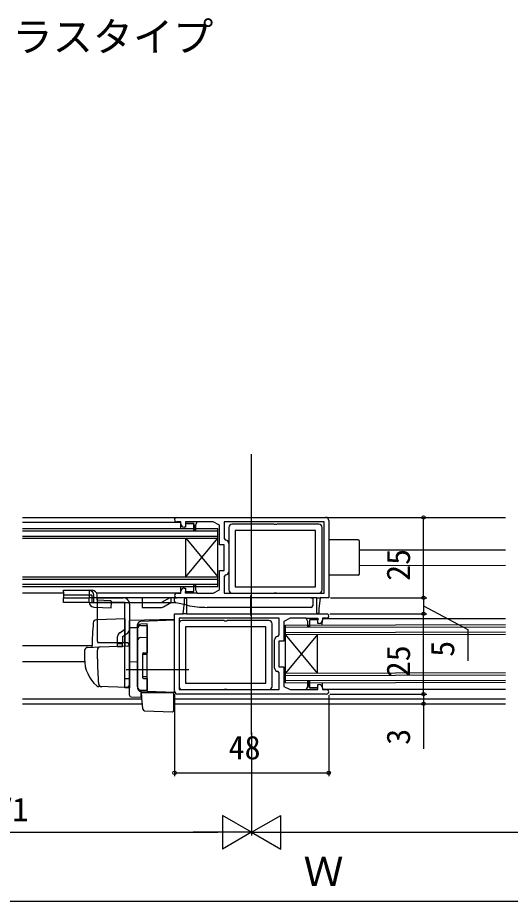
# Model space of a CAD drawing. Units: millimetres, scale not verified. Extents: x -438 to 438, y -652 to 648.
# Drawn here: x -260.3 to -107, y -312 to -37 of the extents above; entities that cross this region are included whole.
import ezdxf
from ezdxf.enums import TextEntityAlignment as Align

# ---------------------------------------------------------------- set-up
doc = ezdxf.new("R2010")
doc.units = ezdxf.units.MM
doc.header["$LTSCALE"] = 4
for name, color, linetype in [('0-1_USER1', 3, 'Continuous'), ('0-2_YKK_11', 7, 'Continuous'), ('0-3_YKK_12', 2, 'Continuous'), ('0-4_YKK_13', 4, 'Continuous'), ('0-6_YKK_D', 6, 'Continuous')]:
    doc.layers.add(name, color=color, linetype=linetype)
doc.styles.add('ＭＳ ゴシック', font='')
doc.styles.get('ＭＳ ゴシック').set_extended_font_data('MS Gothic')

msp = doc.modelspace()

# ---------------------------------------------------------------- linework, layer by layer
at = {"layer": '0-2_YKK_11'}
for p, q in [((-210.8, -192.499), (-164.5, -192.499)), ((-194.6, -195.599), (-194.6, -215.099)), ((-165.6, -215.099), (-165.6, -195.599)), ((-194.6, -200.599), (-194.6, -209.399)), ((-210.1, -225.599), (-210.1, -245.099)), ((-181.1, -245.099), (-181.1, -225.599)), ((-180.4, -239.399), (-180.4, -230.599)), ((-164.2, -247.499), (-210.5, -247.499))]:
    msp.add_line(p, q, dxfattribs=at)
for points in [[(-163.5, -193.499), (-163.5, -217.499), (-166.2, -217.499), (-166.6, -220.999), (-166.6, -222.199), (-166.9, -222.499), (-167.2, -222.199), (-167.2, -217.499), (-166.2, -217.499), (-166.6, -220.999), (-166.6, -222.199), (-166.9, -222.499), (-167.2, -222.199), (-167.2, -217.499), (-210.8, -217.499)], [(-209.5, -194.499), (-209.5, -193.899), (-210.8, -193.899)], [(-208.5, -214.499), (-208.1, -214.499), (-208.1, -215.599), (-205.5, -215.599), (-205.5, -213.499), (-205, -213.499), (-205, -215.099), (-204.5, -216.099), (-199.5, -216.099), (-197.5, -215.099), (-197.5, -208.999), (-196, -208.999), (-196, -200.999), (-197.5, -200.999), (-197.5, -194.899), (-199.5, -193.899), (-204.5, -193.899), (-205, -194.899), (-205, -196.499), (-205.5, -196.499), (-205.5, -194.399), (-208.1, -194.399), (-208.1, -195.499), (-208.5, -195.499)], [(-196.1, -216.099), (-164.9, -216.099), (-164.9, -193.899), (-196.1, -193.899), (-196.1, -199.099), (-195.6, -199.599)], [(-166.6, -194.599), (-179.58, -194.599), (-179.84, -194.749), (-180.36, -194.749), (-180.62, -194.599), (-193.6, -194.599)], [(-195.6, -210.399), (-196.1, -210.899), (-196.1, -216.099)], [(-210.8, -216.099), (-209.5, -216.099), (-209.5, -215.499)], [(-193.6, -216.099), (-180.62, -216.099), (-180.36, -215.949), (-179.84, -215.949), (-179.58, -216.099), (-166.6, -216.099)], [(-211.5, -246.499), (-211.5, -222.499), (-208.8, -222.499), (-208.4, -218.999), (-208.4, -217.799), (-208.1, -217.499), (-207.8, -217.799), (-207.8, -222.499), (-208.8, -222.499), (-208.4, -218.999), (-208.4, -217.799), (-208.1, -217.499), (-207.8, -217.799), (-207.8, -222.499), (-164.2, -222.499)], [(-178.9, -223.899), (-210.1, -223.899), (-210.1, -246.099), (-178.9, -246.099), (-178.9, -240.899), (-179.4, -240.399)], [(-182.1, -224.599), (-195.08, -224.599), (-195.34, -224.749), (-195.86, -224.749), (-196.12, -224.599), (-209.1, -224.599)], [(-179.4, -229.599), (-178.9, -229.099), (-178.9, -223.899)], [(-166.5, -225.499), (-166.9, -225.499), (-166.9, -224.399), (-169.5, -224.399), (-169.5, -226.499), (-170, -226.499), (-170, -224.899), (-170.5, -223.899), (-175.5, -223.899), (-177.5, -224.899), (-177.5, -230.999), (-179, -230.999), (-179, -238.999), (-177.5, -238.999), (-177.5, -245.099), (-175.5, -246.099), (-170.5, -246.099), (-170, -245.099), (-170, -243.499), (-169.5, -243.499), (-169.5, -245.599), (-166.9, -245.599), (-166.9, -244.499), (-166.5, -244.499)], [(-164.2, -223.899), (-165.5, -223.899), (-165.5, -224.499)], [(-209.1, -246.099), (-196.12, -246.099), (-195.86, -245.949), (-195.34, -245.949), (-195.08, -246.099), (-182.1, -246.099)], [(-165.5, -245.499), (-165.5, -246.099), (-164.2, -246.099)]]:
    msp.add_lwpolyline(points, dxfattribs=at)
for points in [[(-204.5, -193.899), (-208.1, -193.899), (-208.1, -194.399), (-205.5, -194.399), (-205.5, -196.499), (-205, -196.499), (-205, -194.899)], [(-167.6, -196.599), (-192.6, -196.599), (-192.6, -214.099), (-167.6, -214.099)], [(-204.5, -216.099), (-208.1, -216.099), (-208.1, -215.599), (-205.5, -215.599), (-205.5, -213.499), (-205, -213.499), (-205, -215.099)], [(-170.5, -223.899), (-166.9, -223.899), (-166.9, -224.399), (-169.5, -224.399), (-169.5, -226.499), (-170, -226.499), (-170, -224.899)], [(-183.1, -226.599), (-208.1, -226.599), (-208.1, -244.099), (-183.1, -244.099)], [(-170.5, -246.099), (-166.9, -246.099), (-166.9, -245.599), (-169.5, -245.599), (-169.5, -243.499), (-170, -243.499), (-170, -245.099)]]:
    msp.add_lwpolyline(points, close=True, dxfattribs=at)
for centre, radius, start, end in [((-210.8, -193.199), 0.7, 89.99999, 270.00001), ((-164.5, -193.499), 1, 0.00001, 89.99999), ((-208.5, -194.499), 1, 180.00001, 269.99999), ((-193.6, -195.599), 1, 90.00001, 179.99999), ((-166.6, -195.599), 1, 0.00001, 89.99999), ((-195.6, -200.599), 1, 0.00001, 89.99999), ((-195.6, -209.399), 1, 270.00001, 359.99999), ((-208.5, -215.499), 1, 90.00001, 179.99999), ((-210.8, -216.799), 0.7, 89.99999, 270.00001), ((-193.6, -215.099), 1, 180.00001, 269.99999), ((-166.6, -215.099), 1, 270.00001, 359.99999), ((-164.2, -223.199), 0.7, 269.99999, 90.00001), ((-209.1, -225.599), 1, 90.00001, 179.99999), ((-182.1, -225.599), 1, 0.00001, 89.99999), ((-166.5, -224.499), 1, 270.00001, 359.99999), ((-179.4, -230.599), 1, 90.00001, 179.99999), ((-179.4, -239.399), 1, 180.00001, 269.99999), ((-166.5, -245.499), 1, 0.00001, 89.99999), ((-210.5, -246.499), 1, 180.00001, 269.99999), ((-209.1, -245.099), 1, 180.00001, 269.99999), ((-182.1, -245.099), 1, 270.00001, 359.99999), ((-164.2, -246.799), 0.7, 269.99999, 90.00001)]:
    msp.add_arc(centre, radius, start, end, dxfattribs=at)
at = {"layer": '0-3_YKK_12'}
for p, q in [((-187.5, -260.212), (-187.5, -172.843)), ((-258.809, -192.5), (-108.5, -192.5)), ((-258.809, -193.998), (-209.703, -193.998)), ((-209.5, -196), (-209.5, -194.399)), ((-258.809, -196), (-198, -196)), ((-258.809, -196.7), (-198, -196.7)), ((-198, -214), (-198, -196)), ((-258.809, -198.3), (-198, -198.3)), ((-258.809, -199), (-198, -199)), ((-208, -211), (-208, -199)), ((-208, -211), (-198, -199)), ((-208, -199), (-198, -211)), ((-154, -202.633), (-108.5, -202.58)), ((-108.5, -207.49), (-154, -207.563)), ((-258.809, -211), (-198, -211)), ((-258.809, -211.7), (-198, -211.7)), ((-258.809, -213.3), (-198, -213.3)), ((-258.809, -214), (-198, -214)), ((-209.487, -215.339), (-209.486, -214)), ((-258.809, -216), (-246.1, -216)), ((-235.773, -216), (-209.701, -216)), ((-165.509, -225.971), (-165.498, -224.353)), ((-165.303, -224.002), (-108.5, -224)), ((-177, -226), (-108.5, -225.829)), ((-177, -244), (-177, -226)), ((-177, -226.7), (-108.5, -226.529)), ((-177, -228.3), (-108.5, -228.129)), ((-177, -229), (-108.5, -228.829)), ((-167, -241), (-177, -229)), ((-167, -229), (-177, -241)), ((-167, -241), (-167, -229)), ((-237.173, -232.5), (-258.809, -232.5)), ((-239.464, -237.5), (-258.809, -237.5)), ((-177, -241), (-108.5, -240.829)), ((-177, -241.7), (-108.5, -241.529)), ((-177, -243.296), (-108.5, -243.128)), ((-177, -244), (-108.5, -243.829)), ((-165.499, -245.632), (-165.499, -243.97)), ((-165.296, -246.002), (-108.5, -246.002)), ((-258.809, -249), (-221.625, -249)), ((-211.8, -249), (-108.5, -249)), ((-258.809, -250.5), (-221.494, -250.5)), ((-211.8, -250.5), (-108.5, -250.5))]:
    msp.add_line(p, q, dxfattribs=at)
at = {"layer": '0-4_YKK_13'}
for p, q in [((-154.3, -199.5), (-163.466, -199.5)), ((-154, -199.8), (-154, -210.2)), ((-154.3, -210.5), (-163.466, -210.5)), ((-246.1, -215.639), (-246.1, -215.199)), ((-246.1, -215.639), (-246.1, -217.499)), ((-238.1, -216.699), (-246.1, -216.699)), ((-238.1, -215.199), (-237.1, -215.199)), ((-238.1, -215.639), (-238.1, -217.499)), ((-237.1, -216.699), (-238.1, -216.699)), ((-237.1, -218.999), (-237.1, -216.699)), ((-236.634, -217.499), (-236.634, -216.699)), ((-235.6, -217.499), (-235.6, -216.699)), ((-187.9, -216.799), (-187.9, -222.999)), ((-211.5, -217.499), (-238.1, -217.499)), ((-238.1, -218.91), (-238.1, -217.499)), ((-238.1, -218.999), (-211.655, -218.999)), ((-236.634, -218.909), (-236.634, -217.499)), ((-235.6, -218.199), (-235.6, -217.499)), ((-235.6, -218.199), (-231.4, -218.39)), ((-235.5, -230.999), (-235.5, -217.499)), ((-235.5, -217.499), (-227.5, -217.499)), ((-227, -218.999), (-235.5, -218.999)), ((-231.4, -218.39), (-231.109, -218.699)), ((-231.169, -220.639), (-231.118, -218.999)), ((-231.118, -218.999), (-231.109, -218.699)), ((-227, -231.499), (-227, -218.999)), ((-225.5, -219.499), (-225.5, -227.326)), ((-221.6, -217.499), (-221.6, -218.999)), ((-221.6, -218.999), (-221.6, -220.499)), ((-213.002, -217.499), (-215.602, -218.999)), ((-214.968, -220.366), (-212.6, -218.999)), ((-212.6, -217.499), (-212.6, -218.999)), ((-211.655, -218.999), (-211.55, -218.849)), ((-211.345, -218.999), (-211.655, -218.999)), ((-211.55, -218.849), (-211.45, -218.849)), ((-211.45, -218.849), (-211.345, -218.999)), ((-211.345, -218.999), (-211.294, -218.999)), ((-207.608, -219.833), (-211.105, -219.084)), ((-169, -217.499), (-211, -217.499)), ((-169, -217.499), (-168.5, -217.499)), ((-168.5, -217.499), (-168.5, -219.999)), ((-236.646, -220.409), (-231.169, -220.639)), ((-221.6, -220.499), (-215.468, -220.499)), ((-169, -220.499), (-201.322, -220.499)), ((-235.5, -224.349), (-235.827, -224.36)), ((-227, -224.052), (-235.5, -224.349)), ((-227, -224.052), (-227, -231.499)), ((-211.5, -224.299), (-225.5, -224.544)), ((-225.5, -225), (-225.5, -224.988)), ((-225.5, -225.2), (-225.5, -225)), ((-211.5, -224.499), (-222.035, -224.867)), ((-211.5, -246.999), (-211.5, -224.299)), ((-228.545, -228.38), (-227, -227.326)), ((-225.5, -226.772), (-223, -226.738)), ((-225.5, -227.326), (-225.5, -245.499)), ((-223, -226.732), (-223, -225.867)), ((-223, -226.732), (-223, -245.632)), ((-223, -245.273), (-223, -227.196)), ((-220, -225.667), (-222.035, -225.73)), ((-222.035, -226.196), (-220, -226.125)), ((-220, -229.323), (-220, -225.667)), ((-220, -226.125), (-220, -234.643)), ((-227.7, -229.619), (-226.155, -228.566)), ((-227.7, -229.619), (-227.7, -231.499)), ((-222.035, -229.896), (-220, -229.825)), ((-220, -230.287), (-220, -229.323)), ((-238.535, -232.955), (-234.748, -232.822)), ((-226.5, -231.499), (-235.366, -231.499)), ((-234.748, -232.822), (-226.017, -232.517)), ((-229.2, -231.75), (-227.7, -231.75)), ((-227.7, -232.826), (-227.7, -231.499)), ((-227, -231.499), (-227, -232.552)), ((-225.5, -233.017), (-225.5, -243.499)), ((-239.5, -233.954), (-239.5, -236.499)), ((-235.5, -236.499), (-235.5, -233.797)), ((-225.5, -236.799), (-225.5, -236.199)), ((-221.5, -234.943), (-221.5, -242.343)), ((-220, -235.143), (-221.5, -235.143)), ((-221.2, -234.643), (-220, -234.643)), ((-225.5, -237.799), (-225.5, -237.199)), ((-223, -237.499), (-225.5, -237.543)), ((-207, -239.999), (-226.5, -239.999)), ((-225.5, -240.799), (-225.5, -240.199)), ((-225.5, -241.799), (-225.5, -241.199)), ((-225.5, -241.799), (-225.5, -241.199)), ((-225.5, -241.799), (-225.5, -241.199)), ((-225.5, -241.799), (-225.5, -243.499)), ((-225.5, -241.799), (-225.5, -243.499)), ((-225.5, -242.799), (-227, -242.799)), ((-225.538, -243.754), (-225.732, -245.048)), ((-225.5, -243.499), (-225.538, -243.754)), ((-220, -242.143), (-221.5, -242.143)), ((-221.2, -242.643), (-220, -242.643)), ((-220, -242.643), (-220, -246.343)), ((-234.241, -245.194), (-235.089, -245.165)), ((-226.244, -245.473), (-235.073, -245.165)), ((-220, -246.343), (-222.035, -246.272)), ((-220, -246.703), (-222.035, -246.632)), ((-222.035, -246.632), (-222.035, -248.416)), ((-225.009, -248.364), (-222.035, -248.416)), ((-221.484, -250.61), (-221.524, -250.153)), ((-221.343, -252.227), (-221.484, -250.61)), ((-220.862, -252.683), (-212.11, -252.989)), ((-211.8, -250.978), (-211.8, -252.689))]:
    msp.add_line(p, q, dxfattribs=at)
for points in [[(-246.1, -215.199), (-238.1, -215.199), (-238.1, -215.639)], [(-238.1, -218.999), (-246.1, -218.999), (-246.1, -217.499), (-238.1, -217.499)], [(-211.5, -218.595), (-211.5, -217.499), (-211, -217.499)], [(-225.5, -237.543), (-225.5, -226.772), (-225.5, -224.544)], [(-227.7, -232.826), (-229.2, -232.826), (-229.2, -231.499), (-229.2, -229.619)], [(-211.5, -246.999), (-220, -246.703), (-220, -245.703), (-220, -230.287)], [(-225.5, -245.499), (-227, -245.499), (-227, -231.499)], [(-225.5, -247.864), (-225.5, -240.853), (-225.5, -237.999), (-225.5, -237.543)], [(-221.524, -250.153), (-221.8, -246.999), (-221.769, -246.999)], [(-221.769, -246.999), (-211.8, -246.999), (-211.8, -250.342), (-211.8, -250.978)]]:
    msp.add_lwpolyline(points, dxfattribs=at)
for centre, radius, start, end in [((-154.3, -199.8), 0.3, 0, 90), ((-154.3, -210.2), 0.3, 270, 0), ((-238.117, -216.683), 1.483, 359.35664, 89.34185), ((-237.1, -216.699), 1.5, 0, 90), ((-236.6, -218.91), 1.5, 180, 268.23761), ((-227.5, -219.499), 2, 0, 90), ((-211, -218.595), 0.5, 180, 257.90524), ((-201.322, -190.499), 30, 257.90524, 270), ((-169, -219.999), 0.5, 270, 0), ((-215.468, -219.499), 1, 270, 299.98), ((-122.2, -234.999), 115, 175.1492, 178.95761), ((-235.792, -225.359), 1, 92, 175.1492), ((-222, -225.867), 1, 92, 180), ((-227, -227.326), 1.5, 304.28688, 0), ((-222, -226.729), 1, 91.97531, 180.18561), ((-222, -227.196), 1, 92, 180), ((-234.5, -230.999), 1, 180, 210), ((-227.7, -229.619), 1.5, 124.28688, 180), ((-222, -230.896), 1, 92, 180), ((-238.5, -233.954), 1, 92, 180), ((-234.5, -233.797), 1, 92, 180), ((-226.5, -232.499), 1, 0, 90), ((-226, -233.017), 0.5, 0, 92), ((-228.5, -236.599), 11, 179.4814, 229.17186), ((-154.5, -236.487), 81, 180.00856, 185.53061), ((-221.2, -234.943), 0.3, 90, 180), ((-234.128, -244.198), 1, 185.53061, 268), ((-221.2, -242.343), 0.3, 180, 270), ((-235.038, -244.166), 1, 229.17186, 268), ((-226.227, -244.974), 0.5, 268, 351.46923), ((-222, -245.273), 1, 180, 268), ((-222, -245.632), 1, 180, 268), ((-225, -247.864), 0.5, 180, 196.57035), ((-225, -247.864), 0.5, 180, 269), ((-220.845, -252.183), 0.5, 185, 268.02699), ((-212.1, -252.689), 0.3, 268, 0)]:
    msp.add_arc(centre, radius, start, end, dxfattribs=at)
msp.add_ellipse((-235.1, -218.199), major_axis=(0, 9.5), ratio=0.421053, start_param=4.5538307, end_param=4.6280786, dxfattribs=at)
at = {"layer": '0-6_YKK_D'}
for p, q in [((-163.5, -192.499), (-133, -192.499)), ((-134, -217.499), (-134, -192.499)), ((-163, -217.499), (-133, -217.499)), ((-163, -217.499), (-133, -217.499)), ((-134, -217.499), (-134, -222.499)), ((-163.2, -222.499), (-133, -222.499)), ((-163.2, -222.499), (-133, -222.499)), ((-134, -247.499), (-134, -222.499)), ((-211.5, -247.499), (-211.5, -273)), ((-163.2, -247.499), (-133, -247.499)), ((-163.2, -247.499), (-133, -247.499)), ((-134, -247.499), (-134, -245.374)), ((-134, -247.499), (-134, -250.5)), ((-163.5, -247.799), (-163.5, -273)), ((-162.5, -250.5), (-133, -250.5)), ((-134, -250.5), (-134, -264.545)), ((-187.5, -259.497), (-187.5, -291.5)), ((-187.5, -259.497), (-187.5, -291.5)), ((-211.5, -272), (-163.5, -272)), ((-187.5, -290.5), (-196.593, -285.25)), ((-196.593, -285.25), (-196.593, -295.75)), ((-187.5, -290.5), (-178.407, -285.25)), ((-178.407, -295.75), (-178.407, -285.25)), ((-327, -290.5), (-198, -290.5)), ((-187.5, -290.5), (-205.687, -290.5)), ((-187.5, -290.5), (-196.593, -295.75)), ((-187.5, -290.5), (-178.407, -295.75)), ((-187.5, -290.5), (-169.313, -290.5)), ((-177, -290.5), (2, -290.5)), ((-328.75, -312), (3.75, -312))]:
    msp.add_line(p, q, dxfattribs=at)
msp.add_lwpolyline([(-134, -219.999), (-120.243, -227.357), (-120.243, -237.152)], dxfattribs=at)
for centre in [(-134, -192.499), (-134, -217.499), (-134, -217.499), (-134, -222.499), (-134, -222.499), (-134, -247.499), (-134, -247.499), (-134, -250.5), (-211.5, -272), (-163.5, -272)]:
    msp.add_circle(centre, 0.531, dxfattribs=at)

# ---------------------------------------------------------------- texts
at = {"layer": '0-1_USER1', "style": 'ＭＳ ゴシック'}
msp.add_text('■引違い窓 偏心2枚建 テラスタイプ', height=9.164, dxfattribs=at).set_placement((-405.628, -50.224), align=Align.BOTTOM_LEFT)
at = {"layer": '0-6_YKK_D', "style": 'ＭＳ ゴシック'}
for s, p in [('25', (-136, -212.272)), ('25', (-136, -242.272)), ('5', (-122.243, -235.891)), ('3', (-136, -263.284))]:
    msp.add_text(s, height=7.331, rotation=90, dxfattribs=at).set_placement(p, align=Align.BOTTOM_LEFT)
for s, height, p in [('48', 7.331, (-194.688, -270)), ('Ｗ1', 7.331, (-271.96, -289.25)), ('Ｗ', 9.164, (-171.378, -310))]:
    msp.add_text(s, height=height, dxfattribs=at).set_placement(p, align=Align.BOTTOM_LEFT)

doc.saveas('drawing.dxf')
